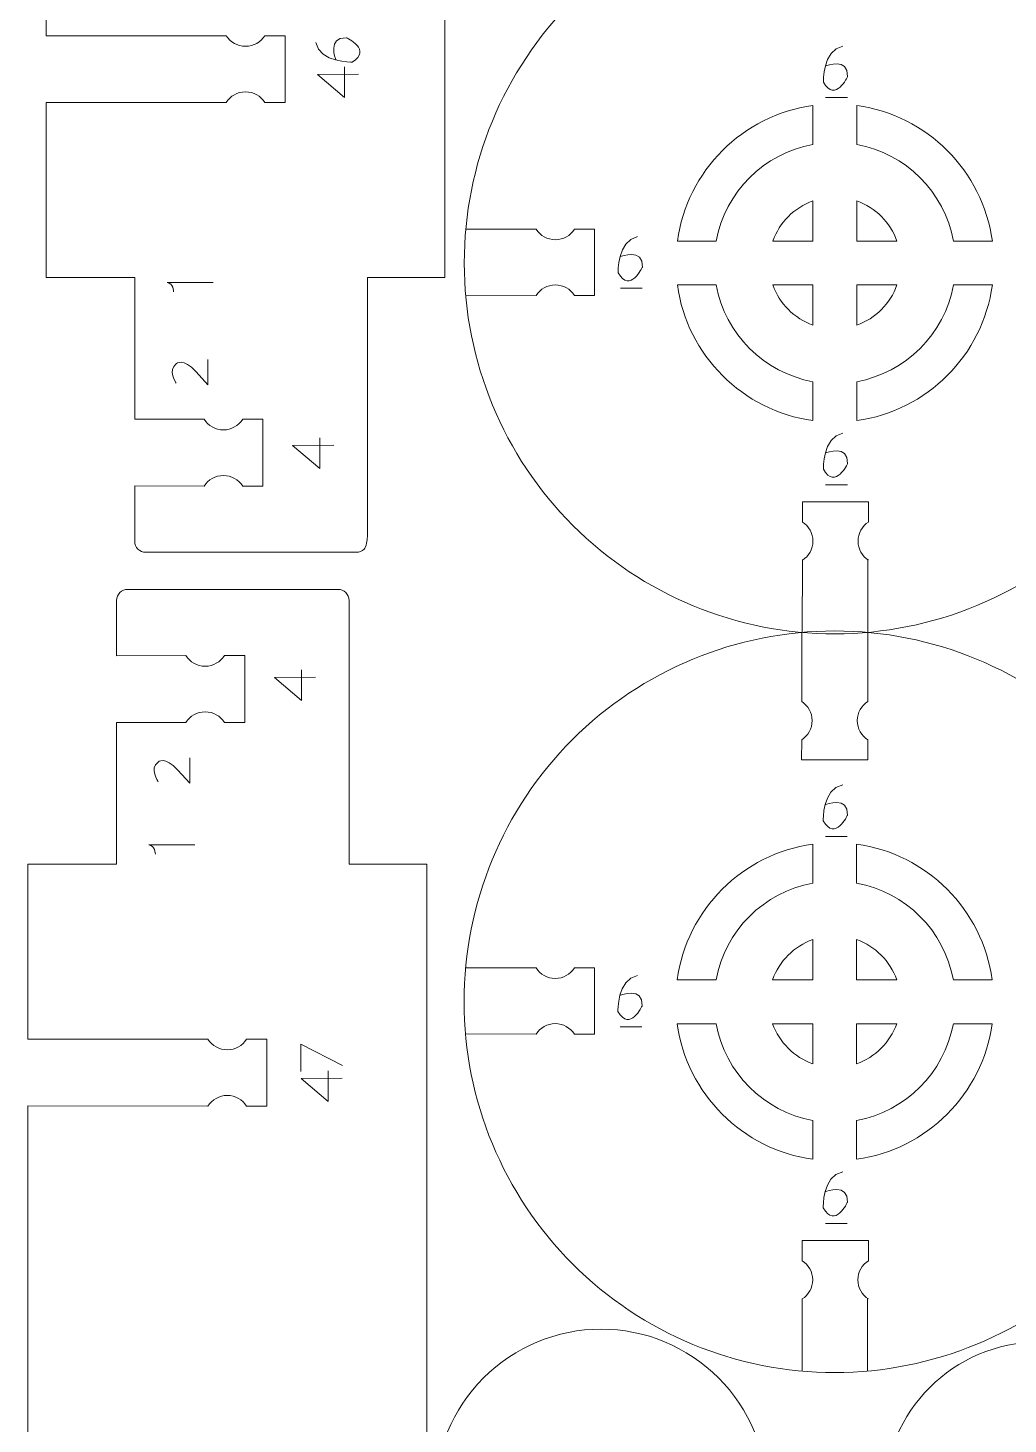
# Model space of a CAD drawing. Header units: centimetres. Extents: x -25 to 25, y -32.5 to 32.5.
# Drawn here: x -14.87 to -10.4, y -25.58 to -19.22 of the extents above; entities that cross this region are included whole.
import ezdxf

# ---------------------------------------------------------------- set-up
doc = ezdxf.new("R2010")
doc.units = ezdxf.units.CM
doc.header["$MEASUREMENT"] = 0
doc.layers.add('Capa 1', color=7, linetype='Continuous')

msp = doc.modelspace()

# ---------------------------------------------------------------- linework, layer by layer
at = {"layer": 'Capa 1', "color": 250, "lineweight": 9}
for points, knots in [([(-14.06973, -14.65893), (-14.06973, -14.65893), (-14.38566, -14.66022), (-14.38566, -14.66022), (-14.38566, -14.66022), (-14.38566, -14.66022), (-14.38566, -14.40769), (-14.38566, -14.40769), (-14.38566, -14.40769), (-14.38566, -14.39429), (-14.38033, -14.38145), (-14.3709, -14.37198), (-14.3709, -14.37198), (-14.36146, -14.3625), (-14.34853, -14.35719), (-14.33514, -14.35717), (-14.33514, -14.35717), (-14.33514, -14.35717), (-13.37553, -14.35717), (-13.37553, -14.35717), (-13.37553, -14.35717), (-13.36214, -14.35717), (-13.34926, -14.36255), (-13.33983, -14.37194), (-13.33983, -14.37194), (-13.3304, -14.38133), (-13.32501, -14.39429), (-13.32501, -14.40769), (-13.32501, -14.40769), (-13.32501, -14.40769), (-13.32501, -15.60979), (-13.32501, -15.60979), (-13.32501, -15.60979), (-13.32501, -15.60979), (-12.97142, -15.60979), (-12.97142, -15.60979), (-12.97142, -15.60979), (-12.97142, -15.60979), (-12.97142, -20.35556), (-12.97142, -20.35556), (-12.97142, -20.35556), (-12.97142, -20.35556), (-13.32501, -20.35556), (-13.32501, -20.35556), (-13.32501, -20.35556), (-13.32501, -20.35556), (-13.32501, -21.53746), (-13.32501, -21.53746), (-13.32501, -21.53746), (-13.32501, -21.55084), (-13.3304, -21.58392), (-13.33979, -21.59335), (-13.33979, -21.59335), (-13.34918, -21.60278), (-13.36214, -21.60816), (-13.37553, -21.60816), (-13.37553, -21.60816), (-13.37553, -21.60816), (-14.33514, -21.60816), (-14.33514, -21.60816), (-14.33514, -21.60816), (-14.34853, -21.60816), (-14.36138, -21.60287), (-14.37086, -21.59339), (-14.37086, -21.59339), (-14.38031, -21.58394), (-14.38564, -21.57104), (-14.38566, -21.55766), (-14.38566, -21.55766), (-14.38566, -21.55766), (-14.38566, -21.30511), (-14.38566, -21.30511), (-14.38566, -21.30511), (-14.38566, -21.30511), (-14.06973, -21.3064), (-14.06973, -21.3064)], [0, 0, 0, 0, 0.05, 0.05, 0.05, 0.05, 0.1, 0.1, 0.1, 0.1, 0.15, 0.15, 0.15, 0.15, 0.2, 0.2, 0.2, 0.2, 0.25, 0.25, 0.25, 0.25, 0.3, 0.3, 0.3, 0.3, 0.35, 0.35, 0.35, 0.35, 0.4, 0.4, 0.4, 0.4, 0.45, 0.45, 0.45, 0.45, 0.5, 0.5, 0.5, 0.5, 0.55, 0.55, 0.55, 0.55, 0.6, 0.6, 0.6, 0.6, 0.65, 0.65, 0.65, 0.65, 0.7, 0.7, 0.7, 0.7, 0.75, 0.75, 0.75, 0.75, 0.8, 0.8, 0.8, 0.8, 0.85, 0.85, 0.85, 0.85, 0.9, 0.9, 0.9, 0.9, 1, 1, 1, 1]), ([(-13.96873, -19.2537), (-13.96873, -19.2537), (-14.78973, -19.255), (-14.78973, -19.255), (-14.78973, -19.255), (-14.78973, -19.255), (-14.78973, -16.71023), (-14.78973, -16.71023), (-14.78973, -16.71023), (-14.78973, -16.71023), (-13.96874, -16.71152), (-13.96874, -16.71152)], [0, 0, 0, 0, 0.25, 0.25, 0.25, 0.25, 0.5, 0.5, 0.5, 0.5, 1, 1, 1, 1]), ([(-11.19352, -21.97965), (-11.64142, -21.97995), (-12.0711, -21.80229), (-12.38799, -21.48578), (-12.38799, -21.48578), (-12.70492, -21.16927), (-12.88311, -20.73768), (-12.88341, -20.28977), (-12.88341, -20.28977), (-12.88367, -19.84188), (-12.70603, -19.41221), (-12.38951, -19.09529), (-12.38951, -19.09529), (-12.07299, -18.77837), (-11.64142, -18.60018), (-11.19352, -18.59991), (-11.19352, -18.59991), (-10.74561, -18.59961), (-10.31593, -18.77727), (-9.99903, -19.09378), (-9.99903, -19.09378), (-9.68212, -19.4103), (-9.50392, -19.84188), (-9.50362, -20.28977), (-9.50362, -20.28977), (-9.50337, -20.73768), (-9.68101, -21.16735), (-9.99753, -21.48427), (-9.99753, -21.48427), (-10.31401, -21.80117), (-10.74561, -21.97938), (-11.19352, -21.97965)], [0, 0, 0, 0, 0.1111111, 0.1111111, 0.1111111, 0.1111111, 0.2222222, 0.2222222, 0.2222222, 0.2222222, 0.3333333, 0.3333333, 0.3333333, 0.3333333, 0.4444444, 0.4444444, 0.4444444, 0.4444444, 0.5555556, 0.5555556, 0.5555556, 0.5555556, 0.6666667, 0.6666667, 0.6666667, 0.6666667, 0.7777778, 0.7777778, 0.7777778, 0.7777778, 1, 1, 1, 1]), ([(-13.96873, -19.2537), (-13.95011, -19.28269), (-13.91759, -19.3019), (-13.88059, -19.3019), (-13.88059, -19.3019), (-13.84359, -19.3019), (-13.81107, -19.28269), (-13.79247, -19.2537)], [0, 0, 0, 0, 0.3333333, 0.3333333, 0.3333333, 0.3333333, 1, 1, 1, 1]), ([(-13.79247, -19.55806), (-13.79247, -19.55806), (-13.69995, -19.55817), (-13.69995, -19.55817), (-13.69995, -19.55817), (-13.69995, -19.55817), (-13.69995, -19.2537), (-13.69995, -19.2537), (-13.69995, -19.2537), (-13.69995, -19.2537), (-13.79249, -19.2537), (-13.79249, -19.2537)], [0, 0, 0, 0, 0.25, 0.25, 0.25, 0.25, 0.5, 0.5, 0.5, 0.5, 1, 1, 1, 1]), ([(-13.96873, -19.55806), (-13.95011, -19.52907), (-13.91759, -19.50986), (-13.88059, -19.50986), (-13.88059, -19.50986), (-13.84359, -19.50986), (-13.81107, -19.52907), (-13.79247, -19.55806)], [0, 0, 0, 0, 0.3333333, 0.3333333, 0.3333333, 0.3333333, 1, 1, 1, 1]), ([(-14.06973, -21.00205), (-14.06973, -21.00205), (-14.38566, -21.00205), (-14.38566, -21.00205), (-14.38566, -21.00205), (-14.38566, -21.00205), (-14.38566, -20.35556), (-14.38566, -20.35556), (-14.38566, -20.35556), (-14.38566, -20.35556), (-14.78973, -20.35556), (-14.78973, -20.35556), (-14.78973, -20.35556), (-14.78973, -20.35556), (-14.78973, -19.55806), (-14.78973, -19.55806), (-14.78973, -19.55806), (-14.78973, -19.55806), (-13.96873, -19.55806), (-13.96873, -19.55806)], [0, 0, 0, 0, 0.1666667, 0.1666667, 0.1666667, 0.1666667, 0.3333333, 0.3333333, 0.3333333, 0.3333333, 0.5, 0.5, 0.5, 0.5, 0.6666667, 0.6666667, 0.6666667, 0.6666667, 1, 1, 1, 1]), ([(-11.91167, -20.18979), (-11.86746, -19.8694), (-11.61391, -19.61589), (-11.29352, -19.57168), (-11.29352, -19.57168), (-11.29352, -19.57168), (-11.29352, -19.74888), (-11.29352, -19.74888), (-11.29352, -19.74888), (-11.5171, -19.78995), (-11.69336, -19.96621), (-11.73443, -20.18979), (-11.73443, -20.18979), (-11.73443, -20.18979), (-11.91167, -20.18979), (-11.91167, -20.18979)], [0, 0, 0, 0, 0.2, 0.2, 0.2, 0.2, 0.4, 0.4, 0.4, 0.4, 0.6, 0.6, 0.6, 0.6, 1, 1, 1, 1]), ([(-11.09352, -19.57168), (-10.77313, -19.61589), (-10.51958, -19.8694), (-10.47537, -20.18979), (-10.47537, -20.18979), (-10.47537, -20.18979), (-10.65261, -20.18979), (-10.65261, -20.18979), (-10.65261, -20.18979), (-10.69368, -19.96621), (-10.86994, -19.78995), (-11.09352, -19.74888), (-11.09352, -19.74888), (-11.09352, -19.74888), (-11.09352, -19.57168), (-11.09352, -19.57168)], [0, 0, 0, 0, 0.2, 0.2, 0.2, 0.2, 0.4, 0.4, 0.4, 0.4, 0.6, 0.6, 0.6, 0.6, 1, 1, 1, 1]), ([(-11.47643, -20.18979), (-11.4463, -20.10456), (-11.37875, -20.03701), (-11.29352, -20.00688), (-11.29352, -20.00688), (-11.29352, -20.00688), (-11.29352, -20.18979), (-11.29352, -20.18979), (-11.29352, -20.18979), (-11.29352, -20.18979), (-11.47643, -20.18979), (-11.47643, -20.18979)], [0, 0, 0, 0, 0.25, 0.25, 0.25, 0.25, 0.5, 0.5, 0.5, 0.5, 1, 1, 1, 1]), ([(-11.09352, -20.00688), (-11.00829, -20.03701), (-10.94074, -20.10456), (-10.91061, -20.18979), (-10.91061, -20.18979), (-10.91061, -20.18979), (-11.09352, -20.18979), (-11.09352, -20.18979), (-11.09352, -20.18979), (-11.09352, -20.18979), (-11.09352, -20.00688), (-11.09352, -20.00688)], [0, 0, 0, 0, 0.25, 0.25, 0.25, 0.25, 0.5, 0.5, 0.5, 0.5, 1, 1, 1, 1]), ([(-12.38065, -20.13592), (-12.39908, -20.16462), (-12.43128, -20.18364), (-12.46791, -20.18364), (-12.46791, -20.18364), (-12.50454, -20.18364), (-12.53674, -20.16462), (-12.55516, -20.13592)], [0, 0, 0, 0, 0.3333333, 0.3333333, 0.3333333, 0.3333333, 1, 1, 1, 1]), ([(-12.38065, -20.13592), (-12.38065, -20.13592), (-12.28905, -20.13581), (-12.28905, -20.13581), (-12.28905, -20.13581), (-12.28905, -20.13581), (-12.28905, -20.43726), (-12.28905, -20.43726), (-12.28905, -20.43726), (-12.28905, -20.43726), (-12.38067, -20.43726), (-12.38067, -20.43726)], [0, 0, 0, 0, 0.25, 0.25, 0.25, 0.25, 0.5, 0.5, 0.5, 0.5, 1, 1, 1, 1]), ([(-12.38065, -20.43726), (-12.39908, -20.40856), (-12.43128, -20.38954), (-12.46791, -20.38954), (-12.46791, -20.38954), (-12.50454, -20.38954), (-12.53674, -20.40856), (-12.55516, -20.43726)], [0, 0, 0, 0, 0.3333333, 0.3333333, 0.3333333, 0.3333333, 1, 1, 1, 1]), ([(-11.29352, -21.0079), (-11.61391, -20.96369), (-11.86746, -20.71018), (-11.91167, -20.38979), (-11.91167, -20.38979), (-11.91167, -20.38979), (-11.73443, -20.38979), (-11.73443, -20.38979), (-11.73443, -20.38979), (-11.69336, -20.61337), (-11.5171, -20.78963), (-11.29352, -20.8307), (-11.29352, -20.8307), (-11.29352, -20.8307), (-11.29352, -21.0079), (-11.29352, -21.0079)], [0, 0, 0, 0, 0.2, 0.2, 0.2, 0.2, 0.4, 0.4, 0.4, 0.4, 0.6, 0.6, 0.6, 0.6, 1, 1, 1, 1]), ([(-11.29352, -20.5727), (-11.37875, -20.54257), (-11.4463, -20.47502), (-11.47643, -20.38979), (-11.47643, -20.38979), (-11.47643, -20.38979), (-11.29352, -20.38979), (-11.29352, -20.38979), (-11.29352, -20.38979), (-11.29352, -20.38979), (-11.29352, -20.5727), (-11.29352, -20.5727)], [0, 0, 0, 0, 0.25, 0.25, 0.25, 0.25, 0.5, 0.5, 0.5, 0.5, 1, 1, 1, 1]), ([(-10.47537, -20.38979), (-10.51958, -20.71018), (-10.77313, -20.96369), (-11.09352, -21.0079), (-11.09352, -21.0079), (-11.09352, -21.0079), (-11.09352, -20.8307), (-11.09352, -20.8307), (-11.09352, -20.8307), (-10.86994, -20.78963), (-10.69368, -20.61337), (-10.65261, -20.38979), (-10.65261, -20.38979), (-10.65261, -20.38979), (-10.47537, -20.38979), (-10.47537, -20.38979)], [0, 0, 0, 0, 0.2, 0.2, 0.2, 0.2, 0.4, 0.4, 0.4, 0.4, 0.6, 0.6, 0.6, 0.6, 1, 1, 1, 1]), ([(-10.91061, -20.38979), (-10.94074, -20.47502), (-11.00829, -20.54257), (-11.09352, -20.5727), (-11.09352, -20.5727), (-11.09352, -20.5727), (-11.09352, -20.38979), (-11.09352, -20.38979), (-11.09352, -20.38979), (-11.09352, -20.38979), (-10.91061, -20.38979), (-10.91061, -20.38979)], [0, 0, 0, 0, 0.25, 0.25, 0.25, 0.25, 0.5, 0.5, 0.5, 0.5, 1, 1, 1, 1]), ([(-14.06973, -21.00205), (-14.05111, -21.03104), (-14.01859, -21.05025), (-13.98159, -21.05025), (-13.98159, -21.05025), (-13.9446, -21.05025), (-13.91207, -21.03104), (-13.89347, -21.00205)], [0, 0, 0, 0, 0.3333333, 0.3333333, 0.3333333, 0.3333333, 1, 1, 1, 1]), ([(-13.89347, -21.3064), (-13.89347, -21.3064), (-13.80095, -21.30651), (-13.80095, -21.30651), (-13.80095, -21.30651), (-13.80095, -21.30651), (-13.80095, -21.00205), (-13.80095, -21.00205), (-13.80095, -21.00205), (-13.80095, -21.00205), (-13.89349, -21.00205), (-13.89349, -21.00205)], [0, 0, 0, 0, 0.25, 0.25, 0.25, 0.25, 0.5, 0.5, 0.5, 0.5, 1, 1, 1, 1]), ([(-14.06973, -21.3064), (-14.05111, -21.27742), (-14.01859, -21.25821), (-13.98159, -21.25821), (-13.98159, -21.25821), (-13.9446, -21.25821), (-13.91207, -21.27742), (-13.89347, -21.3064)], [0, 0, 0, 0, 0.3333333, 0.3333333, 0.3333333, 0.3333333, 1, 1, 1, 1]), ([(-11.34152, -21.47), (-11.34152, -21.47), (-11.34163, -21.3784), (-11.34163, -21.3784), (-11.34163, -21.3784), (-11.34163, -21.3784), (-11.04018, -21.3784), (-11.04018, -21.3784), (-11.04018, -21.3784), (-11.04018, -21.3784), (-11.04018, -21.47002), (-11.04018, -21.47002)], [0, 0, 0, 0, 0.25, 0.25, 0.25, 0.25, 0.5, 0.5, 0.5, 0.5, 1, 1, 1, 1]), ([(-11.34152, -21.64453), (-11.31282, -21.6261), (-11.2938, -21.5939), (-11.2938, -21.55727), (-11.2938, -21.55727), (-11.2938, -21.52064), (-11.31282, -21.48844), (-11.34152, -21.47002)], [0, 0, 0, 0, 0.3333333, 0.3333333, 0.3333333, 0.3333333, 1, 1, 1, 1]), ([(-11.04018, -21.64453), (-11.06888, -21.6261), (-11.0879, -21.5939), (-11.0879, -21.55727), (-11.0879, -21.55727), (-11.0879, -21.52064), (-11.06888, -21.48844), (-11.04018, -21.47002)], [0, 0, 0, 0, 0.3333333, 0.3333333, 0.3333333, 0.3333333, 1, 1, 1, 1]), ([(-14.15278, -22.07893), (-14.15278, -22.07893), (-14.46871, -22.08022), (-14.46871, -22.08022), (-14.46871, -22.08022), (-14.46871, -22.08022), (-14.46871, -21.82769), (-14.46871, -21.82769), (-14.46871, -21.82769), (-14.46871, -21.81429), (-14.46338, -21.80145), (-14.45395, -21.79198), (-14.45395, -21.79198), (-14.44451, -21.7825), (-14.43158, -21.77719), (-14.41819, -21.77717), (-14.41819, -21.77717), (-14.41819, -21.77717), (-13.45858, -21.77717), (-13.45858, -21.77717), (-13.45858, -21.77717), (-13.44519, -21.77717), (-13.43231, -21.78255), (-13.42288, -21.79194), (-13.42288, -21.79194), (-13.41345, -21.80133), (-13.40806, -21.81429), (-13.40806, -21.82769), (-13.40806, -21.82769), (-13.40806, -21.82769), (-13.40806, -23.02979), (-13.40806, -23.02979), (-13.40806, -23.02979), (-13.40806, -23.02979), (-13.05447, -23.02979), (-13.05447, -23.02979), (-13.05447, -23.02979), (-13.05447, -23.02979), (-13.05447, -27.77556), (-13.05447, -27.77556), (-13.05447, -27.77556), (-13.05447, -27.77556), (-13.40806, -27.77556), (-13.40806, -27.77556), (-13.40806, -27.77556), (-13.40806, -27.77556), (-13.40806, -28.95746), (-13.40806, -28.95746), (-13.40806, -28.95746), (-13.40806, -28.97084), (-13.41345, -29.00392), (-13.42284, -29.01335), (-13.42284, -29.01335), (-13.43223, -29.02278), (-13.44519, -29.02816), (-13.45858, -29.02816), (-13.45858, -29.02816), (-13.45858, -29.02816), (-14.41819, -29.02816), (-14.41819, -29.02816), (-14.41819, -29.02816), (-14.43158, -29.02816), (-14.44443, -29.02287), (-14.45391, -29.01339), (-14.45391, -29.01339), (-14.46336, -29.00394), (-14.46869, -28.99104), (-14.46871, -28.97766), (-14.46871, -28.97766), (-14.46871, -28.97766), (-14.46871, -28.72511), (-14.46871, -28.72511), (-14.46871, -28.72511), (-14.46871, -28.72511), (-14.15278, -28.7264), (-14.15278, -28.7264)], [0, 0, 0, 0, 0.05, 0.05, 0.05, 0.05, 0.1, 0.1, 0.1, 0.1, 0.15, 0.15, 0.15, 0.15, 0.2, 0.2, 0.2, 0.2, 0.25, 0.25, 0.25, 0.25, 0.3, 0.3, 0.3, 0.3, 0.35, 0.35, 0.35, 0.35, 0.4, 0.4, 0.4, 0.4, 0.45, 0.45, 0.45, 0.45, 0.5, 0.5, 0.5, 0.5, 0.55, 0.55, 0.55, 0.55, 0.6, 0.6, 0.6, 0.6, 0.65, 0.65, 0.65, 0.65, 0.7, 0.7, 0.7, 0.7, 0.75, 0.75, 0.75, 0.75, 0.8, 0.8, 0.8, 0.8, 0.85, 0.85, 0.85, 0.85, 0.9, 0.9, 0.9, 0.9, 1, 1, 1, 1]), ([(-11.19426, -25.34603), (-11.64216, -25.34633), (-12.07184, -25.16867), (-12.38873, -24.85216), (-12.38873, -24.85216), (-12.70566, -24.53565), (-12.88385, -24.10406), (-12.88415, -23.65615), (-12.88415, -23.65615), (-12.88441, -23.20826), (-12.70677, -22.77859), (-12.39025, -22.46167), (-12.39025, -22.46167), (-12.07373, -22.14475), (-11.64216, -21.96656), (-11.19426, -21.96629), (-11.19426, -21.96629), (-10.74635, -21.96599), (-10.31667, -22.14365), (-9.99977, -22.46016), (-9.99977, -22.46016), (-9.68286, -22.77668), (-9.50466, -23.20826), (-9.50436, -23.65615), (-9.50436, -23.65615), (-9.50411, -24.10406), (-9.68175, -24.53373), (-9.99827, -24.85065), (-9.99827, -24.85065), (-10.31475, -25.16755), (-10.74635, -25.34576), (-11.19426, -25.34603)], [0, 0, 0, 0, 0.1111111, 0.1111111, 0.1111111, 0.1111111, 0.2222222, 0.2222222, 0.2222222, 0.2222222, 0.3333333, 0.3333333, 0.3333333, 0.3333333, 0.4444444, 0.4444444, 0.4444444, 0.4444444, 0.5555556, 0.5555556, 0.5555556, 0.5555556, 0.6666667, 0.6666667, 0.6666667, 0.6666667, 0.7777778, 0.7777778, 0.7777778, 0.7777778, 1, 1, 1, 1]), ([(-14.15278, -22.07893), (-14.13416, -22.10791), (-14.10164, -22.12712), (-14.06464, -22.12712), (-14.06464, -22.12712), (-14.02765, -22.12712), (-13.99512, -22.10791), (-13.97652, -22.07893)], [0, 0, 0, 0, 0.3333333, 0.3333333, 0.3333333, 0.3333333, 1, 1, 1, 1]), ([(-13.97652, -22.38328), (-13.97652, -22.38328), (-13.884, -22.38339), (-13.884, -22.38339), (-13.884, -22.38339), (-13.884, -22.38339), (-13.884, -22.07893), (-13.884, -22.07893), (-13.884, -22.07893), (-13.884, -22.07893), (-13.97654, -22.07893), (-13.97654, -22.07893)], [0, 0, 0, 0, 0.25, 0.25, 0.25, 0.25, 0.5, 0.5, 0.5, 0.5, 1, 1, 1, 1]), ([(-11.3448, -22.46229), (-11.3161, -22.44386), (-11.29708, -22.41166), (-11.29708, -22.37503), (-11.29708, -22.37503), (-11.29708, -22.3384), (-11.3161, -22.3062), (-11.3448, -22.28778)], [0, 0, 0, 0, 0.3333333, 0.3333333, 0.3333333, 0.3333333, 1, 1, 1, 1]), ([(-11.04346, -22.46229), (-11.07216, -22.44386), (-11.09118, -22.41166), (-11.09118, -22.37503), (-11.09118, -22.37503), (-11.09118, -22.3384), (-11.07216, -22.3062), (-11.04346, -22.28778)], [0, 0, 0, 0, 0.3333333, 0.3333333, 0.3333333, 0.3333333, 1, 1, 1, 1]), ([(-14.05179, -23.82717), (-14.05179, -23.82717), (-14.87278, -23.82717), (-14.87278, -23.82717), (-14.87278, -23.82717), (-14.87278, -23.82717), (-14.87278, -23.02979), (-14.87278, -23.02979), (-14.87278, -23.02979), (-14.87278, -23.02979), (-14.46871, -23.02979), (-14.46871, -23.02979), (-14.46871, -23.02979), (-14.46871, -23.02979), (-14.46871, -22.38328), (-14.46871, -22.38328), (-14.46871, -22.38328), (-14.46871, -22.38328), (-14.15278, -22.38328), (-14.15278, -22.38328)], [0, 0, 0, 0, 0.1666667, 0.1666667, 0.1666667, 0.1666667, 0.3333333, 0.3333333, 0.3333333, 0.3333333, 0.5, 0.5, 0.5, 0.5, 0.6666667, 0.6666667, 0.6666667, 0.6666667, 1, 1, 1, 1]), ([(-14.15278, -22.38328), (-14.13416, -22.35429), (-14.10164, -22.33508), (-14.06464, -22.33508), (-14.06464, -22.33508), (-14.02765, -22.33508), (-13.99512, -22.35429), (-13.97652, -22.38328)], [0, 0, 0, 0, 0.3333333, 0.3333333, 0.3333333, 0.3333333, 1, 1, 1, 1]), ([(-11.3448, -22.4623), (-11.3448, -22.4623), (-11.34491, -22.5539), (-11.34491, -22.5539), (-11.34491, -22.5539), (-11.34491, -22.5539), (-11.04346, -22.5539), (-11.04346, -22.5539), (-11.04346, -22.5539), (-11.04346, -22.5539), (-11.04346, -22.46228), (-11.04346, -22.46228)], [0, 0, 0, 0, 0.25, 0.25, 0.25, 0.25, 0.5, 0.5, 0.5, 0.5, 1, 1, 1, 1]), ([(-11.91241, -23.55617), (-11.8682, -23.23578), (-11.61465, -22.98227), (-11.29426, -22.93806), (-11.29426, -22.93806), (-11.29426, -22.93806), (-11.29426, -23.11526), (-11.29426, -23.11526), (-11.29426, -23.11526), (-11.51784, -23.15633), (-11.6941, -23.33259), (-11.73517, -23.55617), (-11.73517, -23.55617), (-11.73517, -23.55617), (-11.91241, -23.55617), (-11.91241, -23.55617)], [0, 0, 0, 0, 0.2, 0.2, 0.2, 0.2, 0.4, 0.4, 0.4, 0.4, 0.6, 0.6, 0.6, 0.6, 1, 1, 1, 1]), ([(-11.09426, -22.93806), (-10.77387, -22.98227), (-10.52032, -23.23578), (-10.47611, -23.55617), (-10.47611, -23.55617), (-10.47611, -23.55617), (-10.65335, -23.55617), (-10.65335, -23.55617), (-10.65335, -23.55617), (-10.69442, -23.33259), (-10.87068, -23.15633), (-11.09426, -23.11526), (-11.09426, -23.11526), (-11.09426, -23.11526), (-11.09426, -22.93806), (-11.09426, -22.93806)], [0, 0, 0, 0, 0.2, 0.2, 0.2, 0.2, 0.4, 0.4, 0.4, 0.4, 0.6, 0.6, 0.6, 0.6, 1, 1, 1, 1]), ([(-11.47717, -23.55617), (-11.44704, -23.47094), (-11.37949, -23.40339), (-11.29426, -23.37326), (-11.29426, -23.37326), (-11.29426, -23.37326), (-11.29426, -23.55617), (-11.29426, -23.55617), (-11.29426, -23.55617), (-11.29426, -23.55617), (-11.47717, -23.55617), (-11.47717, -23.55617)], [0, 0, 0, 0, 0.25, 0.25, 0.25, 0.25, 0.5, 0.5, 0.5, 0.5, 1, 1, 1, 1]), ([(-11.09426, -23.37326), (-11.00903, -23.40339), (-10.94148, -23.47094), (-10.91135, -23.55617), (-10.91135, -23.55617), (-10.91135, -23.55617), (-11.09426, -23.55617), (-11.09426, -23.55617), (-11.09426, -23.55617), (-11.09426, -23.55617), (-11.09426, -23.37326), (-11.09426, -23.37326)], [0, 0, 0, 0, 0.25, 0.25, 0.25, 0.25, 0.5, 0.5, 0.5, 0.5, 1, 1, 1, 1]), ([(-12.38139, -23.5023), (-12.39982, -23.531), (-12.43202, -23.55002), (-12.46865, -23.55002), (-12.46865, -23.55002), (-12.50528, -23.55002), (-12.53748, -23.531), (-12.5559, -23.5023)], [0, 0, 0, 0, 0.3333333, 0.3333333, 0.3333333, 0.3333333, 1, 1, 1, 1]), ([(-12.38139, -23.5023), (-12.38139, -23.5023), (-12.28979, -23.50219), (-12.28979, -23.50219), (-12.28979, -23.50219), (-12.28979, -23.50219), (-12.28979, -23.80364), (-12.28979, -23.80364), (-12.28979, -23.80364), (-12.28979, -23.80364), (-12.38141, -23.80364), (-12.38141, -23.80364)], [0, 0, 0, 0, 0.25, 0.25, 0.25, 0.25, 0.5, 0.5, 0.5, 0.5, 1, 1, 1, 1]), ([(-12.38139, -23.80364), (-12.39982, -23.77494), (-12.43202, -23.75592), (-12.46865, -23.75592), (-12.46865, -23.75592), (-12.50528, -23.75592), (-12.53748, -23.77494), (-12.5559, -23.80364)], [0, 0, 0, 0, 0.3333333, 0.3333333, 0.3333333, 0.3333333, 1, 1, 1, 1]), ([(-11.29426, -24.37428), (-11.61465, -24.33007), (-11.8682, -24.07656), (-11.91241, -23.75617), (-11.91241, -23.75617), (-11.91241, -23.75617), (-11.73517, -23.75617), (-11.73517, -23.75617), (-11.73517, -23.75617), (-11.6941, -23.97975), (-11.51784, -24.15601), (-11.29426, -24.19708), (-11.29426, -24.19708), (-11.29426, -24.19708), (-11.29426, -24.37428), (-11.29426, -24.37428)], [0, 0, 0, 0, 0.2, 0.2, 0.2, 0.2, 0.4, 0.4, 0.4, 0.4, 0.6, 0.6, 0.6, 0.6, 1, 1, 1, 1]), ([(-11.29426, -23.93908), (-11.37949, -23.90895), (-11.44704, -23.8414), (-11.47717, -23.75617), (-11.47717, -23.75617), (-11.47717, -23.75617), (-11.29426, -23.75617), (-11.29426, -23.75617), (-11.29426, -23.75617), (-11.29426, -23.75617), (-11.29426, -23.93908), (-11.29426, -23.93908)], [0, 0, 0, 0, 0.25, 0.25, 0.25, 0.25, 0.5, 0.5, 0.5, 0.5, 1, 1, 1, 1]), ([(-10.47611, -23.75617), (-10.52032, -24.07656), (-10.77387, -24.33007), (-11.09426, -24.37428), (-11.09426, -24.37428), (-11.09426, -24.37428), (-11.09426, -24.19708), (-11.09426, -24.19708), (-11.09426, -24.19708), (-10.87068, -24.15601), (-10.69442, -23.97975), (-10.65335, -23.75617), (-10.65335, -23.75617), (-10.65335, -23.75617), (-10.47611, -23.75617), (-10.47611, -23.75617)], [0, 0, 0, 0, 0.2, 0.2, 0.2, 0.2, 0.4, 0.4, 0.4, 0.4, 0.6, 0.6, 0.6, 0.6, 1, 1, 1, 1]), ([(-10.91135, -23.75617), (-10.94148, -23.8414), (-11.00903, -23.90895), (-11.09426, -23.93908), (-11.09426, -23.93908), (-11.09426, -23.93908), (-11.09426, -23.75617), (-11.09426, -23.75617), (-11.09426, -23.75617), (-11.09426, -23.75617), (-10.91135, -23.75617), (-10.91135, -23.75617)], [0, 0, 0, 0, 0.25, 0.25, 0.25, 0.25, 0.5, 0.5, 0.5, 0.5, 1, 1, 1, 1]), ([(-14.05178, -23.82717), (-14.03316, -23.85616), (-14.00064, -23.87537), (-13.96364, -23.87537), (-13.96364, -23.87537), (-13.92664, -23.87537), (-13.89412, -23.85616), (-13.87552, -23.82717)], [0, 0, 0, 0, 0.3333333, 0.3333333, 0.3333333, 0.3333333, 1, 1, 1, 1]), ([(-13.87552, -24.13153), (-13.87552, -24.13153), (-13.783, -24.13164), (-13.783, -24.13164), (-13.783, -24.13164), (-13.783, -24.13164), (-13.783, -23.82717), (-13.783, -23.82717), (-13.783, -23.82717), (-13.783, -23.82717), (-13.87554, -23.82717), (-13.87554, -23.82717)], [0, 0, 0, 0, 0.25, 0.25, 0.25, 0.25, 0.5, 0.5, 0.5, 0.5, 1, 1, 1, 1]), ([(-14.05178, -24.13153), (-14.03316, -24.10254), (-14.00064, -24.08333), (-13.96364, -24.08333), (-13.96364, -24.08333), (-13.92664, -24.08333), (-13.89412, -24.10254), (-13.87552, -24.13153)], [0, 0, 0, 0, 0.3333333, 0.3333333, 0.3333333, 0.3333333, 1, 1, 1, 1]), ([(-14.05178, -26.6737), (-14.05178, -26.6737), (-14.87278, -26.675), (-14.87278, -26.675), (-14.87278, -26.675), (-14.87278, -26.675), (-14.87278, -24.13023), (-14.87278, -24.13023), (-14.87278, -24.13023), (-14.87278, -24.13023), (-14.05179, -24.13152), (-14.05179, -24.13152)], [0, 0, 0, 0, 0.25, 0.25, 0.25, 0.25, 0.5, 0.5, 0.5, 0.5, 1, 1, 1, 1]), ([(-11.34226, -24.83638), (-11.34226, -24.83638), (-11.34237, -24.74478), (-11.34237, -24.74478), (-11.34237, -24.74478), (-11.34237, -24.74478), (-11.04092, -24.74478), (-11.04092, -24.74478), (-11.04092, -24.74478), (-11.04092, -24.74478), (-11.04092, -24.8364), (-11.04092, -24.8364)], [0, 0, 0, 0, 0.25, 0.25, 0.25, 0.25, 0.5, 0.5, 0.5, 0.5, 1, 1, 1, 1]), ([(-11.34226, -25.01091), (-11.31356, -24.99248), (-11.29454, -24.96028), (-11.29454, -24.92365), (-11.29454, -24.92365), (-11.29454, -24.88702), (-11.31356, -24.85482), (-11.34226, -24.8364)], [0, 0, 0, 0, 0.3333333, 0.3333333, 0.3333333, 0.3333333, 1, 1, 1, 1]), ([(-11.04092, -25.01091), (-11.06962, -24.99248), (-11.08864, -24.96028), (-11.08864, -24.92365), (-11.08864, -24.92365), (-11.08864, -24.88702), (-11.06962, -24.85482), (-11.04092, -24.8364)], [0, 0, 0, 0, 0.3333333, 0.3333333, 0.3333333, 0.3333333, 1, 1, 1, 1]), ([(-10.11223, -26.01163), (-10.11223, -26.01163), (-10.11223, -26.60216), (-10.11223, -26.60216), (-10.11223, -26.60216), (-9.79463, -26.53339), (-9.55667, -26.25083), (-9.55667, -25.91264), (-9.55667, -25.91264), (-9.55667, -25.52296), (-9.87256, -25.20708), (-10.26223, -25.20708), (-10.26223, -25.20708), (-10.6519, -25.20708), (-10.96779, -25.52296), (-10.96779, -25.91264), (-10.96779, -25.91264), (-10.96779, -26.25083), (-10.72983, -26.5334), (-10.41223, -26.60216), (-10.41223, -26.60216), (-10.41223, -26.60216), (-10.41224, -26.01179), (-10.41224, -26.01179)], [0, 0, 0, 0, 0.1428571, 0.1428571, 0.1428571, 0.1428571, 0.2857143, 0.2857143, 0.2857143, 0.2857143, 0.4285714, 0.4285714, 0.4285714, 0.4285714, 0.5714286, 0.5714286, 0.5714286, 0.5714286, 0.7142857, 0.7142857, 0.7142857, 0.7142857, 1, 1, 1, 1])]:
    msp.add_open_spline(points, degree=3, knots=knots, dxfattribs=at)
at = {"layer": 'Capa 1', "color": 22, "lineweight": 5}
for points, knots in [([(-13.46929, -19.36219), (-13.46929, -19.36219), (-13.50984, -19.25835), (-13.42118, -19.2633), (-13.42118, -19.2633), (-13.42118, -19.2633), (-13.29941, -19.31849), (-13.3951, -19.37375), (-13.3951, -19.37375), (-13.3951, -19.37375), (-13.54017, -19.37869), (-13.55993, -19.28478)], [0, 0, 0, 0, 0.25, 0.25, 0.25, 0.25, 0.5, 0.5, 0.5, 0.5, 1, 1, 1, 1]), ([(-11.23437, -19.39146), (-11.23437, -19.39146), (-11.13053, -19.35091), (-11.13548, -19.43957), (-11.13548, -19.43957), (-11.13548, -19.43957), (-11.19067, -19.56134), (-11.24593, -19.46565), (-11.24593, -19.46565), (-11.24593, -19.46565), (-11.25087, -19.32058), (-11.15696, -19.30082)], [0, 0, 0, 0, 0.25, 0.25, 0.25, 0.25, 0.5, 0.5, 0.5, 0.5, 1, 1, 1, 1]), ([(-13.42952, -19.39555), (-13.42952, -19.39555), (-13.42952, -19.53521), (-13.42952, -19.53521), (-13.42952, -19.53521), (-13.42952, -19.53521), (-13.55313, -19.43016), (-13.55313, -19.43016), (-13.55313, -19.43016), (-13.55313, -19.43016), (-13.36522, -19.42895), (-13.36522, -19.42895)], [0, 0, 0, 0, 0.25, 0.25, 0.25, 0.25, 0.5, 0.5, 0.5, 0.5, 1, 1, 1, 1]), ([(-12.17024, -20.26017), (-12.17024, -20.26017), (-12.0664, -20.21962), (-12.07135, -20.30828), (-12.07135, -20.30828), (-12.07135, -20.30828), (-12.12654, -20.43005), (-12.1818, -20.33436), (-12.1818, -20.33436), (-12.1818, -20.33436), (-12.18674, -20.18929), (-12.09283, -20.16953)], [0, 0, 0, 0, 0.25, 0.25, 0.25, 0.25, 0.5, 0.5, 0.5, 0.5, 1, 1, 1, 1]), ([(-14.19637, -20.83797), (-14.19637, -20.83797), (-14.23718, -20.77614), (-14.19637, -20.74898), (-14.19637, -20.74898), (-14.19637, -20.74898), (-14.16547, -20.71806), (-14.10613, -20.78605)], [0, 0, 0, 0, 0.3333333, 0.3333333, 0.3333333, 0.3333333, 1, 1, 1, 1]), ([(-14.10613, -20.78605), (-14.10613, -20.78605), (-14.05175, -20.84413), (-14.05175, -20.84413), (-14.05175, -20.84413), (-14.05175, -20.84413), (-14.05175, -20.72881), (-14.05175, -20.72881)], [0, 0, 0, 0, 0.3333333, 0.3333333, 0.3333333, 0.3333333, 1, 1, 1, 1]), ([(-13.54241, -21.08619), (-13.54241, -21.08619), (-13.54241, -21.22585), (-13.54241, -21.22585), (-13.54241, -21.22585), (-13.54241, -21.22585), (-13.66602, -21.1208), (-13.66602, -21.1208), (-13.66602, -21.1208), (-13.66602, -21.1208), (-13.47811, -21.11959), (-13.47811, -21.11959)], [0, 0, 0, 0, 0.25, 0.25, 0.25, 0.25, 0.5, 0.5, 0.5, 0.5, 1, 1, 1, 1]), ([(-11.23437, -21.15535), (-11.23437, -21.15535), (-11.13053, -21.1148), (-11.13548, -21.20346), (-11.13548, -21.20346), (-11.13548, -21.20346), (-11.19067, -21.32523), (-11.24593, -21.22954), (-11.24593, -21.22954), (-11.24593, -21.22954), (-11.25087, -21.08447), (-11.15696, -21.06471)], [0, 0, 0, 0, 0.25, 0.25, 0.25, 0.25, 0.5, 0.5, 0.5, 0.5, 1, 1, 1, 1]), ([(-13.62546, -22.1438), (-13.62546, -22.1438), (-13.62546, -22.28346), (-13.62546, -22.28346), (-13.62546, -22.28346), (-13.62546, -22.28346), (-13.74907, -22.17841), (-13.74907, -22.17841), (-13.74907, -22.17841), (-13.74907, -22.17841), (-13.56116, -22.1772), (-13.56116, -22.1772)], [0, 0, 0, 0, 0.25, 0.25, 0.25, 0.25, 0.5, 0.5, 0.5, 0.5, 1, 1, 1, 1]), ([(-14.27942, -22.65338), (-14.27942, -22.65338), (-14.32023, -22.59155), (-14.27942, -22.56439), (-14.27942, -22.56439), (-14.27942, -22.56439), (-14.24852, -22.53347), (-14.18918, -22.60146)], [0, 0, 0, 0, 0.3333333, 0.3333333, 0.3333333, 0.3333333, 1, 1, 1, 1]), ([(-14.18918, -22.60146), (-14.18918, -22.60146), (-14.1348, -22.65954), (-14.1348, -22.65954), (-14.1348, -22.65954), (-14.1348, -22.65954), (-14.1348, -22.54422), (-14.1348, -22.54422)], [0, 0, 0, 0, 0.3333333, 0.3333333, 0.3333333, 0.3333333, 1, 1, 1, 1]), ([(-11.23511, -22.75784), (-11.23511, -22.75784), (-11.13127, -22.71729), (-11.13622, -22.80595), (-11.13622, -22.80595), (-11.13622, -22.80595), (-11.19141, -22.92772), (-11.24667, -22.83203), (-11.24667, -22.83203), (-11.24667, -22.83203), (-11.25161, -22.68696), (-11.1577, -22.6672)], [0, 0, 0, 0, 0.25, 0.25, 0.25, 0.25, 0.5, 0.5, 0.5, 0.5, 1, 1, 1, 1]), ([(-12.17098, -23.62655), (-12.17098, -23.62655), (-12.06714, -23.586), (-12.07209, -23.67466), (-12.07209, -23.67466), (-12.07209, -23.67466), (-12.12728, -23.79643), (-12.18254, -23.70074), (-12.18254, -23.70074), (-12.18254, -23.70074), (-12.18748, -23.55567), (-12.09357, -23.53591)], [0, 0, 0, 0, 0.25, 0.25, 0.25, 0.25, 0.5, 0.5, 0.5, 0.5, 1, 1, 1, 1]), ([(-13.62798, -23.97481), (-13.62798, -23.97481), (-13.62798, -23.84955), (-13.62798, -23.84955), (-13.62798, -23.84955), (-13.62798, -23.84955), (-13.4384, -23.94677), (-13.4384, -23.94677)], [0, 0, 0, 0, 0.3333333, 0.3333333, 0.3333333, 0.3333333, 1, 1, 1, 1]), ([(-13.50354, -23.97148), (-13.50354, -23.97148), (-13.50354, -24.11114), (-13.50354, -24.11114), (-13.50354, -24.11114), (-13.50354, -24.11114), (-13.62715, -24.00609), (-13.62715, -24.00609), (-13.62715, -24.00609), (-13.62715, -24.00609), (-13.43924, -24.00488), (-13.43924, -24.00488)], [0, 0, 0, 0, 0.25, 0.25, 0.25, 0.25, 0.5, 0.5, 0.5, 0.5, 1, 1, 1, 1]), ([(-11.23511, -24.52173), (-11.23511, -24.52173), (-11.13127, -24.48118), (-11.13622, -24.56984), (-11.13622, -24.56984), (-11.13622, -24.56984), (-11.19141, -24.69161), (-11.24667, -24.59592), (-11.24667, -24.59592), (-11.24667, -24.59592), (-11.25161, -24.45085), (-11.1577, -24.43109)], [0, 0, 0, 0, 0.25, 0.25, 0.25, 0.25, 0.5, 0.5, 0.5, 0.5, 1, 1, 1, 1])]:
    msp.add_open_spline(points, degree=3, knots=knots, dxfattribs=at)
at = {"layer": 'Capa 1', "color": 240, "lineweight": 9}
for points in [[(-11.23576, -19.53607), (-11.23576, -19.53607), (-11.13654, -19.53607), (-11.13654, -19.53607)], [(-12.17163, -20.40478), (-12.17163, -20.40478), (-12.07241, -20.40478), (-12.07241, -20.40478)], [(-11.23576, -21.29996), (-11.23576, -21.29996), (-11.13654, -21.29996), (-11.13654, -21.29996)], [(-11.2365, -22.90245), (-11.2365, -22.90245), (-11.13728, -22.90245), (-11.13728, -22.90245)], [(-12.17237, -23.77116), (-12.17237, -23.77116), (-12.07315, -23.77116), (-12.07315, -23.77116)], [(-11.2365, -24.66634), (-11.2365, -24.66634), (-11.13728, -24.66634), (-11.13728, -24.66634)]]:
    msp.add_open_spline(points, degree=3, dxfattribs=at)
at = {"layer": 'Capa 1', "color": 250, "lineweight": 9}
for points in [[(-12.87642, -20.13499), (-12.87642, -20.13499), (-12.55516, -20.13592), (-12.55516, -20.13592)], [(-12.55516, -20.43726), (-12.55516, -20.43726), (-12.87697, -20.43592), (-12.87697, -20.43592)], [(-11.34216, -21.9732), (-11.34216, -21.9732), (-11.34152, -21.64453), (-11.34152, -21.64453)], [(-11.04379, -21.64211), (-11.04379, -21.64211), (-11.0437, -21.97291), (-11.0437, -21.97291)], [(-11.3448, -22.28778), (-11.3448, -22.28778), (-11.34464, -21.97308), (-11.34464, -21.97308)], [(-11.0437, -21.97291), (-11.0437, -21.97291), (-11.04346, -22.28778), (-11.04346, -22.28778)], [(-12.87716, -23.50137), (-12.87716, -23.50137), (-12.5559, -23.5023), (-12.5559, -23.5023)], [(-12.5559, -23.80364), (-12.5559, -23.80364), (-12.87771, -23.8023), (-12.87771, -23.8023)], [(-11.3429, -25.33958), (-11.3429, -25.33958), (-11.34226, -25.01091), (-11.34226, -25.01091)], [(-11.04453, -25.00849), (-11.04453, -25.00849), (-11.04444, -25.33929), (-11.04444, -25.33929)]]:
    msp.add_open_spline(points, degree=3, dxfattribs=at)
at = {"layer": 'Capa 1', "color": 22, "lineweight": 5}
for points in [[(-14.20847, -20.42064), (-14.20847, -20.42064), (-14.21012, -20.38023), (-14.23789, -20.37859)], [(-14.23789, -20.37859), (-14.23789, -20.37859), (-14.02838, -20.37859), (-14.02838, -20.37859)], [(-14.29152, -22.98332), (-14.29152, -22.98332), (-14.29317, -22.94291), (-14.32094, -22.94127)], [(-14.32094, -22.94127), (-14.32094, -22.94127), (-14.11143, -22.94127), (-14.11143, -22.94127)]]:
    msp.add_open_spline(points, degree=3, dxfattribs=at)
at = {"layer": 'Capa 1', "color": 18, "lineweight": 9}
msp.add_open_spline([(-12.25942, -25.14832), (-12.46045, -25.14845), (-12.65315, -25.22844), (-12.79523, -25.37065), (-12.79523, -25.37065), (-12.93727, -25.5129), (-13.01701, -25.7048), (-13.01688, -25.90578), (-13.01688, -25.90578), (-13.01676, -26.10681), (-12.93676, -26.29956), (-12.79456, -26.44159), (-12.79456, -26.44159), (-12.65231, -26.58363), (-12.46045, -26.66337), (-12.25942, -26.66324), (-12.25942, -26.66324), (-12.0584, -26.66311), (-11.86565, -26.58316), (-11.72361, -26.44091), (-11.72361, -26.44091), (-11.58157, -26.29871), (-11.50183, -26.10681), (-11.50196, -25.90578), (-11.50196, -25.90578), (-11.50209, -25.7048), (-11.58204, -25.51205), (-11.72429, -25.37001), (-11.72429, -25.37001), (-11.8665, -25.22793), (-12.0584, -25.14819), (-12.25942, -25.14832)], degree=3, knots=[0, 0, 0, 0, 0.1111111, 0.1111111, 0.1111111, 0.1111111, 0.2222222, 0.2222222, 0.2222222, 0.2222222, 0.3333333, 0.3333333, 0.3333333, 0.3333333, 0.4444444, 0.4444444, 0.4444444, 0.4444444, 0.5555556, 0.5555556, 0.5555556, 0.5555556, 0.6666667, 0.6666667, 0.6666667, 0.6666667, 0.7777778, 0.7777778, 0.7777778, 0.7777778, 1, 1, 1, 1], dxfattribs=at)

doc.saveas('drawing.dxf')
